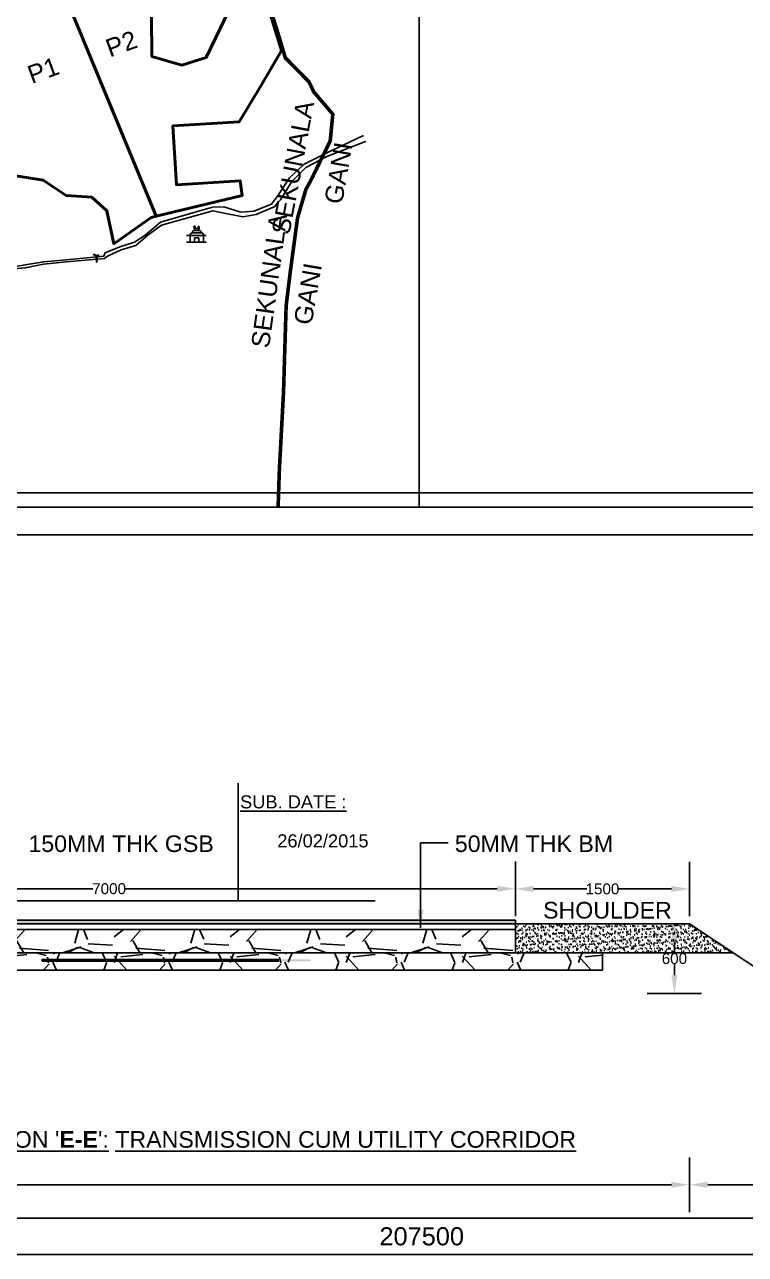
# Model space of a CAD drawing. Header units: metres. Extents: x 201400 to 215600, y 173235 to 1738400.
# Drawn here: x 206412 to 208399, y 1728400 to 1731791 of the extents above; entities that cross this region are included whole.
import ezdxf

# ---------------------------------------------------------------- set-up
doc = ezdxf.new("R2010")
doc.units = ezdxf.units.M
doc.header["$PDMODE"] = 1
doc.header["$PDSIZE"] = -10
doc.linetypes.add('PHANTOM2', pattern=[1.25, 0.625, -0.125, 0.125, -0.125, 0.125, -0.125])
doc.layers.add('250Acres', color=7, linetype='Continuous', lineweight=25)
for name, color, linetype in [('CHECK DAM', 6, 'Continuous'), ('GRID LINES', 250, 'Continuous'), ('GRID TEXT', 244, 'Continuous'), ('name power lines', 1, 'Continuous'), ('Names', 1, 'Continuous'), ('TEMPLE', 1, 'Continuous'), ('TITLE BOX', 7, 'Continuous'), ('VILLAGE BOUNDARY', 6, 'Continuous'), ('VILLAGE NAMES', 5, 'Continuous')]:
    doc.layers.add(name, color=color, linetype=linetype)
doc.layers.add('STREAM', color=7, linetype='Continuous', lineweight=0, true_color=0x3dcfff)
doc.styles.add('ARI', font='arial.ttf')
doc.styles.get("Standard").update_dxf_attribs({"font": 'arial.ttf', "height": 50})
doc.dimstyles.get("Standard").update_dxf_attribs({"dimtxt": 50, "dimasz": 0.18, "dimexe": 0.18, "dimexo": 0.0625, "dimgap": 0.09, "dimtad": 0, "dimtih": 1, "dimtoh": 1, "dimdec": 4, "dimzin": 0, "dimdsep": 46, "dimtxsty": 'Standard', "dimcen": 0.09, "dimadec": 0, "dimazin": 0, "dimtfac": 1, "dimtdec": 4, "dimtofl": 0, "dimtmove": 0, "dimatfit": 3, "dimfxl": 1, "dimtolj": 1, "dimtzin": 0, "dimarcsym": 0})

# ---------------------------------------------------------------- blocks, each defined once
blk = doc.blocks.new('A$C4C0265E5')
at = {"layer": 'TEMPLE'}
for points in [[(-1, 18.5), (1.6, 18.5)], [(-13.5, 9), (13.5, 9)], [(-13.5, 0), (13.5, 0)], [(-8.5, 0), (-8.5, 9)], [(-5.2, 12.8), (6, 12.8)], [(3.2, 0), (3.2, 5.7), (-2.4, 5.7), (-2.4, 0)], [(-2.2, 15.8), (3.2, 15.8)], [(9.9, 0), (9.9, 9)]]:
    blk.add_lwpolyline(points, dxfattribs=at)
for centre, radius, start, end in [((0.3, 19.8), 3.64, 124.6908, 216.5002), ((-1.2, 17), 1.53, 83.0917, 227.9751), ((3.1, 21.4), 5.04, 164.1856, 215.059), ((1.7, 16.8), 1.74, 327.908, 94.5822), ((-0.7, 21.1), 3.55, 312.8669, 23.8321), ((0.8, 19.8), 3.21, 317.586, 57.6644), ((-5.3, 9.5), 3.26, 87.8436, 189.2012), ((-3, 13.6), 2.34, 69.7058, 201.7624), ((4, 13.8), 2.21, 332.2896, 113.0629), ((6.7, 9.6), 3.25, 349.376, 102.0043)]:
    blk.add_arc(centre, radius, start, end, dxfattribs=at)
blk = doc.blocks.new('*D98')
at = {"layer": 'Defpoints', "color": 0, "linetype": 'Continuous', "ltscale": 50, "transparency": 16777216}
for p in [(208245, 1729311.5), (208203.3, 1729119.5), (208533, 1729119.5)]:
    blk.add_point(p, dxfattribs=at)
at = {"layer": 'name power lines', "color": 0, "linetype": 'Continuous', "lineweight": -2, "ltscale": 50, "transparency": 16777216}
for p, q in [((208245, 1729311.5), (208128.3, 1729311.5)), ((208278.3, 1729119.5), (208128.3, 1729119.5))]:
    blk.add_line(p, q, dxfattribs=at)
at = {"layer": 'name power lines', "color": 7, "linetype": 'Continuous', "lineweight": -2, "ltscale": 50, "transparency": 16777216}
for p, q in [((208203.3, 1729261.5), (208203.3, 1729230.9)), ((208203.3, 1729169.5), (208203.3, 1729200.1))]:
    blk.add_line(p, q, dxfattribs=at)
at = {"layer": 'name power lines', "color": 7, "linetype": 'Continuous', "ltscale": 50, "transparency": 16777216}
for points in [[(208194.9, 1729261.5), (208211.6, 1729261.5), (208203.3, 1729311.5)], [(208194.9, 1729169.5), (208211.6, 1729169.5), (208203.3, 1729119.5)]]:
    blk.add_solid(points, dxfattribs=at)
at = {"layer": 'name power lines', "color": 0, "linetype": 'Continuous', "ltscale": 50, "transparency": 16777216, "insert": (208203.3, 1729215.5), "char_height": 50, "attachment_point": 5}
blk.add_mtext('\\A1;{\\H0.6x;600}', dxfattribs=at)
blk = doc.blocks.new('*D94')
at = {"layer": 'Defpoints', "color": 0, "linetype": 'Continuous', "ltscale": 50, "transparency": 16777216}
for p in [(207765, 1729408.2), (205525, 1729321.8), (207765, 1729321.8)]:
    blk.add_point(p, dxfattribs=at)
at = {"layer": 'name power lines', "color": 0, "linetype": 'Continuous', "lineweight": -2, "ltscale": 50, "transparency": 16777216}
for p, q in [((205525, 1729333.2), (205525, 1729483.2)), ((207765, 1729333.2), (207765, 1729483.2))]:
    blk.add_line(p, q, dxfattribs=at)
at = {"layer": 'name power lines', "color": 7, "linetype": 'Continuous', "lineweight": -2, "ltscale": 50, "transparency": 16777216}
for p, q in [((205575, 1729408.2), (206600.3, 1729408.2)), ((207715, 1729408.2), (206689.7, 1729408.2))]:
    blk.add_line(p, q, dxfattribs=at)
at = {"layer": 'name power lines', "color": 7, "linetype": 'Continuous', "ltscale": 50, "transparency": 16777216}
for points in [[(205575, 1729416.5), (205575, 1729399.9), (205525, 1729408.2)], [(207715, 1729416.5), (207715, 1729399.9), (207765, 1729408.2)]]:
    blk.add_solid(points, dxfattribs=at)
at = {"layer": 'name power lines', "color": 0, "linetype": 'Continuous', "ltscale": 50, "transparency": 16777216, "insert": (206645, 1729408.2), "char_height": 50, "attachment_point": 5}
blk.add_mtext('\\A1;{\\H0.6x;7000}', dxfattribs=at)
blk = doc.blocks.new('*D95')
at = {"layer": 'Defpoints', "color": 0, "linetype": 'Continuous', "ltscale": 50, "transparency": 16777216}
for p in [(208245, 1729407.6), (207765, 1729321.8), (208245, 1729311.5)]:
    blk.add_point(p, dxfattribs=at)
at = {"layer": 'name power lines', "color": 0, "linetype": 'Continuous', "lineweight": -2, "ltscale": 50, "transparency": 16777216}
for p, q in [((207765, 1729332.6), (207765, 1729482.6)), ((208245, 1729332.6), (208245, 1729482.6))]:
    blk.add_line(p, q, dxfattribs=at)
at = {"layer": 'name power lines', "color": 7, "linetype": 'Continuous', "lineweight": -2, "ltscale": 50, "transparency": 16777216}
for p, q in [((207815, 1729407.6), (207961.6, 1729407.6)), ((208195, 1729407.6), (208048.4, 1729407.6))]:
    blk.add_line(p, q, dxfattribs=at)
at = {"layer": 'name power lines', "color": 7, "linetype": 'Continuous', "ltscale": 50, "transparency": 16777216}
for points in [[(207815, 1729416), (207815, 1729399.3), (207765, 1729407.6)], [(208195, 1729416), (208195, 1729399.3), (208245, 1729407.6)]]:
    blk.add_solid(points, dxfattribs=at)
at = {"layer": 'name power lines', "color": 0, "linetype": 'Continuous', "ltscale": 50, "transparency": 16777216, "insert": (208005, 1729407.6), "char_height": 50, "attachment_point": 5}
blk.add_mtext('\\A1;{\\H0.6x;1500}', dxfattribs=at)
blk = doc.blocks.new('*D100')
at = {"layer": 'Defpoints', "color": 0, "linetype": 'Continuous', "ltscale": 50, "transparency": 16777216}
for p in [(202172.3, 1729311.5), (208245, 1729311.5), (202172.3, 1728592)]:
    blk.add_point(p, dxfattribs=at)
at = {"layer": 'name power lines', "color": 0, "linetype": 'Continuous', "lineweight": -2, "ltscale": 50, "transparency": 16777216}
for p, q in [((202172.3, 1728667), (202172.3, 1728517)), ((208245, 1728667), (208245, 1728517))]:
    blk.add_line(p, q, dxfattribs=at)
at = {"layer": 'name power lines', "color": 7, "linetype": 'Continuous', "lineweight": -2, "ltscale": 50, "transparency": 16777216}
for p, q in [((202222.3, 1728592), (205158, 1728592)), ((208195, 1728592), (205259.3, 1728592))]:
    blk.add_line(p, q, dxfattribs=at)
at = {"layer": 'name power lines', "color": 7, "linetype": 'Continuous', "ltscale": 50, "transparency": 16777216}
for points in [[(202222.3, 1728600.3), (202222.3, 1728583.7), (202172.3, 1728592)], [(208195, 1728600.3), (208195, 1728583.7), (208245, 1728592)]]:
    blk.add_solid(points, dxfattribs=at)
at = {"layer": 'name power lines', "color": 0, "linetype": 'Continuous', "ltscale": 50, "transparency": 16777216, "insert": (205208.7, 1728592), "char_height": 50, "attachment_point": 5}
blk.add_mtext('\\A1;{\\H0.6x;30.00}', dxfattribs=at)
blk = doc.blocks.new('*D92')
at = {"layer": 'Defpoints', "color": 0, "linetype": 'Continuous', "ltscale": 50, "transparency": 16777216}
for p in [(208245, 1728592), (210219.7, 1728592), (210219.7, 1728591.8)]:
    blk.add_point(p, dxfattribs=at)
at = {"layer": 'name power lines', "color": 0, "linetype": 'Continuous', "lineweight": -2, "ltscale": 50, "transparency": 16777216}
for p, q in [((208245, 1728592), (208245, 1728516.8)), ((210219.7, 1728592), (210219.7, 1728516.8))]:
    blk.add_line(p, q, dxfattribs=at)
at = {"layer": 'name power lines', "color": 7, "linetype": 'Continuous', "lineweight": -2, "ltscale": 50, "transparency": 16777216}
for p, q in [((208295, 1728591.8), (209181.4, 1728591.8)), ((210169.7, 1728591.8), (209283.3, 1728591.8))]:
    blk.add_line(p, q, dxfattribs=at)
at = {"layer": 'name power lines', "color": 7, "linetype": 'Continuous', "ltscale": 50, "transparency": 16777216}
for points in [[(208295, 1728600.2), (208295, 1728583.5), (208245, 1728591.8)], [(210169.7, 1728600.2), (210169.7, 1728583.5), (210219.7, 1728591.8)]]:
    blk.add_solid(points, dxfattribs=at)
at = {"layer": 'name power lines', "color": 0, "linetype": 'Continuous', "ltscale": 50, "transparency": 16777216, "insert": (209232.3, 1728591.8), "char_height": 50, "attachment_point": 5}
blk.add_mtext('\\A1;{\\H0.6x;20.00}', dxfattribs=at)

msp = doc.modelspace()

# ---------------------------------------------------------------- hatches: boundary and pattern name
h = msp.add_hatch()
h.set_pattern_fill('AR-SAND', color=17, scale=0.32)
h.set_pattern_definition([(37.5, (128726.081, 1177975.723), (-0.51201001, 15.6612236), [0, -12.35456, 0, -13.8176, 0, -13.208]), (7.5, (128726.08, 1177975.723), (14.38474506, 22.9384032), [0, -6.66496, 0, -11.13536, 0, -4.2672]), (327.5, (128716.083, 1177975.723), (25.31175585, 0.0459899), [0, -4.064, 0, -14.6304, 0, -19.1008]), (317.5, (128716.083, 1177975.723), (24.4338065, 7.13373834), [0, -2.032, 0, -9.59104, 0, -10.9728])])
h.paths.add_polyline_path([(208290.7, 1729281), (208245, 1729311.5), (208085, 1729311.5), (207765, 1729311.5), (207765, 1729290.9), (207765, 1729231.5), (208365, 1729231.5)])
at = {"layer": 'name power lines', "linetype": 'Continuous', "ltscale": 190}
h = msp.add_hatch(dxfattribs=at)
h.set_pattern_fill('ANSI31', color=0, scale=0.914286, style=0)
h.set_pattern_definition([(45, (19364.7986, 148060.42717), (-0.080812203564, 0.080812203564), [])])
h.paths.add_polyline_path([(205525, 1729321.8), (205525, 1729311.5), (207765, 1729311.5), (207765, 1729321.8)])
h = msp.add_hatch(dxfattribs=at)
h.set_pattern_fill('GRAVEL', color=0, scale=320, style=0)
h.set_pattern_definition([(228.0128, (19595.199, 148384.999), (-2559.9994343, -2880.0004293), [43.05152, -4262.10816]), (184.9697, (19566.399, 148352.999), (3840.00033649, 319.99721824), [73.87776, -7313.896]), (132.5104, (19492.799, 148346.599), (3199.99702987, -3520.00277564), [52.09216, -5157.13024]), (267.2737, (19367.999, 148266.599), (319.99872567, 6400.00009439), [67.27616, -6660.33856]), (292.8337, (19364.799, 148199.399), (-1600.00316974, 3839.99885177), [65.9696, -6530.99936]), (357.2737, (19390.399, 148138.599), (-6400.00009439, 319.99872567), [67.27616, -6660.33856]), (37.6942, (19457.599, 148135.399), (-4160.0023506, -3199.99692965), [88.96928, -8807.95168]), (72.2553, (19527.999, 148189.799), (2240.00344407, 7039.998794), [83.99616, -8315.62272]), (121.4296, (19553.599, 148269.799), (-2560.00263494, 4159.99841168), [67.504, -6682.90336]), (175.2364, (19518.399, 148327.399), (3520.00030282, -319.99729045), [77.06624, -3776.24416]), (222.3974, (19441.599, 148333.799), (-3840.002352343, -3519.997466245), [99.66336, -9866.68]), (138.8141, (19684.8, 148263.4), (-2240.000943, 1919.99914027), [34.01632, -3367.63008]), (171.4692, (19659.199, 148285.799), (4159.99945114, -640.00253121), [64.71584, -6406.88352]), (225, (19595.2, 148295.4), (-4e-14, -320.0001), [45.25472, -407.29344]), (203.1986, (19572.8, 148333.8), (1599.9999138, 640.0004241), [24.37056, -2412.6768]), (291.8014, (19550.4, 148324.2), (-319.9999714, 960.0000874), [34.46496, -1688.78784]), (30.9638, (19563.2, 148292.2), (959.9993671, 640.0007947), [55.97728, -1809.92736]), (161.5651, (19611.2, 148321), (640.000139, -319.999489), [40.47712, -971.45184]), (16.3895, (19364.799, 148324.199), (3200.0007035, 959.99766714), [56.704, -5613.7104]), (70.3462, (19419.199, 148340.199), (-1279.99847916, -3520.0006834), [47.57152, -4709.57056]), (293.1986, (19611.2, 148385), (-640.0004241, 1599.9999138), [48.7408, -2388.30656]), (343.6105, (19630.399, 148340.199), (-3200.0007035, 959.99766714), [56.704, -5613.7104]), (339.444, (19364.8, 148125.8), (-1600.00059025, 639.99871885), [54.6816, -2679.39968]), (294.7751, (19415.999, 148106.599), (-1599.99750056, 3520.001095), [45.81696, -4535.88576]), (66.8014, (19614.4, 148065), (640.0004241, 1599.9999138), [48.7408, -2388.30656]), (17.354, (19633.599, 148109.799), (-4160.0006461, -1279.99824072), [53.64192, -5310.53568]), (69.444, (19457.6, 148065), (-639.99871885, -1600.00059025), [27.3408, -2706.74048]), (101.3099, (19595.2, 148065), (-319.9992423, 1280.0002407), [16.3168, -1615.36928]), (165.9638, (19592, 148081), (960.0001747, -319.9993784), [65.9696, -1253.424]), (186.009, (19527.999, 148096.999), (3199.99992029, 319.9997816), [61.136, -6052.45536]), (303.6901, (19563.2, 148263.4), (-320.000427, 639.9998585), [46.15104, -1107.62528]), (353.1572, (19588.799, 148224.999), (5439.99979695, -640.00255934), [80.57408, -7976.82016]), (60.9454, (19668.8, 148215.4), (-1280.0000087, -2240.00012306), [32.94592, -3261.65568]), (90, (19684.8, 148244.2), (-320, 320), [19.2, -300.8]), (120.2564, (19521.599, 148106.599), (1279.99836378, -2240.00078587), [44.45568, -4401.1264]), (48.0128, (19499.199, 148144.999), (2559.9994343, 2880.0004293), [86.10304, -4219.05664]), (0, (19556.8, 148209), (320, 320), [83.2, -236.8]), (325.3048, (19639.999, 148208.999), (-3199.99816288, 2240.00275507), [50.59648, -5009.04768]), (254.0546, (19681.6, 148180.2), (-319.9999646, -1280.0000405), [46.59264, -2283.04256]), (207.646, (19668.799, 148135.399), (-6079.9986583, -3200.00246821), [75.8608, -7510.23168]), (175.4261, (19601.599, 148100.199), (-4160.00017866, 319.99833637), [80.25568, -7945.30368])])
h.paths.add_polyline_path([(205525, 1729231.5), (207765, 1729231.5), (207765, 1729295.5), (205525, 1729295.5)])
h = msp.add_hatch(dxfattribs=at)
h.set_pattern_fill('GRAVEL', color=0, scale=320, style=0)
h.set_pattern_definition([(228.0128, (19595.199, 148403.284), (-2559.9994343, -2880.0004293), [43.05152, -4262.10816]), (184.9697, (19566.399, 148371.284), (3840.00033649, 319.99721824), [73.87776, -7313.896]), (132.5104, (19492.799, 148364.884), (3199.99702987, -3520.00277564), [52.09216, -5157.13024]), (267.2737, (19367.999, 148284.884), (319.99872567, 6400.00009439), [67.27616, -6660.33856]), (292.8337, (19364.799, 148217.684), (-1600.00316974, 3839.99885177), [65.9696, -6530.99936]), (357.2737, (19390.399, 148156.884), (-6400.00009439, 319.99872567), [67.27616, -6660.33856]), (37.6942, (19457.599, 148153.684), (-4160.0023506, -3199.99692965), [88.96928, -8807.95168]), (72.2553, (19527.999, 148208.084), (2240.00344407, 7039.998794), [83.99616, -8315.62272]), (121.4296, (19553.599, 148288.084), (-2560.00263494, 4159.99841168), [67.504, -6682.90336]), (175.2364, (19518.399, 148345.684), (3520.00030282, -319.99729045), [77.06624, -3776.24416]), (222.3974, (19441.599, 148352.084), (-3840.002352343, -3519.997466245), [99.66336, -9866.68]), (138.8141, (19684.8, 148281.684), (-2240.000943, 1919.99914027), [34.01632, -3367.63008]), (171.4692, (19659.199, 148304.084), (4159.99945114, -640.00253121), [64.71584, -6406.88352]), (225, (19595.2, 148313.68), (-4e-14, -320.0001), [45.25472, -407.29344]), (203.1986, (19572.8, 148352.084), (1599.9999138, 640.0004241), [24.37056, -2412.6768]), (291.8014, (19550.4, 148342.484), (-319.9999714, 960.0000874), [34.46496, -1688.78784]), (30.9638, (19563.2, 148310.484), (959.9993671, 640.0007947), [55.97728, -1809.92736]), (161.5651, (19611.2, 148339.28), (640.000139, -319.999489), [40.47712, -971.45184]), (16.3895, (19364.799, 148342.484), (3200.0007035, 959.99766714), [56.704, -5613.7104]), (70.3462, (19419.199, 148358.484), (-1279.99847916, -3520.0006834), [47.57152, -4709.57056]), (293.1986, (19611.2, 148403.284), (-640.0004241, 1599.9999138), [48.7408, -2388.30656]), (343.6105, (19630.399, 148358.484), (-3200.0007035, 959.99766714), [56.704, -5613.7104]), (339.444, (19364.8, 148144.084), (-1600.00059025, 639.99871885), [54.6816, -2679.39968]), (294.7751, (19415.999, 148124.884), (-1599.99750056, 3520.001095), [45.81696, -4535.88576]), (66.8014, (19614.4, 148083.284), (640.0004241, 1599.9999138), [48.7408, -2388.30656]), (17.354, (19633.599, 148128.084), (-4160.0006461, -1279.99824072), [53.64192, -5310.53568]), (69.444, (19457.6, 148083.284), (-639.99871885, -1600.00059025), [27.3408, -2706.74048]), (101.3099, (19595.2, 148083.284), (-319.9992423, 1280.0002407), [16.3168, -1615.36928]), (165.9638, (19592, 148099.284), (960.0001747, -319.9993784), [65.9696, -1253.424]), (186.009, (19527.999, 148115.284), (3199.99992029, 319.9997816), [61.136, -6052.45536]), (303.6901, (19563.2, 148281.68), (-320.000427, 639.9998585), [46.15104, -1107.62528]), (353.1572, (19588.799, 148243.284), (5439.99979695, -640.00255934), [80.57408, -7976.82016]), (60.9454, (19668.8, 148233.684), (-1280.0000087, -2240.00012306), [32.94592, -3261.65568]), (90, (19684.8, 148262.5), (-320, 320), [19.2, -300.8]), (120.2564, (19521.599, 148124.884), (1279.99836378, -2240.00078587), [44.45568, -4401.1264]), (48.0128, (19499.199, 148163.284), (2559.9994343, 2880.0004293), [86.10304, -4219.05664]), (0, (19556.8, 148227.3), (320, 320), [83.2, -236.8]), (325.3048, (19639.999, 148227.284), (-3199.99816288, 2240.00275507), [50.59648, -5009.04768]), (254.0546, (19681.6, 148198.484), (-319.9999646, -1280.0000405), [46.59264, -2283.04256]), (207.646, (19668.799, 148153.684), (-6079.9986583, -3200.00246821), [75.8608, -7510.23168]), (175.4261, (19601.599, 148118.484), (-4160.00017866, 319.99833637), [80.25568, -7945.30368])])
h.paths.add_polyline_path([(205285, 1729183.5), (208005, 1729183.5), (208005, 1729231.5), (205285, 1729231.5)])
at = {"layer": 'TITLE BOX'}
msp.add_hatch(color=256, dxfattribs=at).paths.add_polyline_path([(206460.2, 1729207.9), (207200.5, 1729207.9), (207200.5, 1729214), (206460.2, 1729214)])

# ---------------------------------------------------------------- linework, layer by layer
at = {"color": 0, "linetype": 'Continuous', "ltscale": 190}
msp.add_line((207765, 1729290.9), (207765, 1729311.5), dxfattribs=at)
at = {"layer": '250Acres', "color": 5, "lineweight": 40, "flags": 128}
for points in [[(206387.9, 1731373.3), (206463.4, 1731362), (206526.3, 1731319.9), (206597.2, 1731314.6), (206639.1, 1731277.7), (206658.4, 1731186.6), (206760.7, 1731258.7), (206775.1, 1731262.2), (206444.1, 1732064)], [(206444.1, 1732064), (206775.1, 1731262.2), (207011.9, 1731319.9), (207006.1, 1731360.2), (206830.5, 1731349), (206820.9, 1731511.2), (207003.1, 1731522.5), (207062, 1731619.7), (207112.9, 1731706.4), (207120.3, 1731719), (207070.9, 1731879.7)], [(206989.8, 1731861.2), (206912.3, 1731700.3), (206845.1, 1731679.1), (206762.9, 1731703.1), (206761.3, 1731933)]]:
    msp.add_lwpolyline(points, dxfattribs=at)
at = {"layer": 'CHECK DAM', "linetype": 'Continuous'}
for points, elevation in [([(206601, 1731158), (206608, 1731155), (206609, 1731155), (206609.3, 1731154.5), (206614.4, 1731155), (206618, 1731156)], 298.1), ([(206601, 1731158), (206608, 1731155), (206609, 1731155), (206609.3, 1731154.5), (206614.4, 1731155), (206618, 1731156)], 298.1), ([(206601, 1731158), (206608, 1731155), (206609, 1731155), (206609.3, 1731154.5), (206614.4, 1731155), (206618, 1731156)], 298.1), ([(206601, 1731158), (206608, 1731155), (206609, 1731155), (206609.3, 1731154.5), (206614.4, 1731155), (206618, 1731156)], 298.1), ([(206601, 1731158), (206608, 1731155), (206609, 1731155), (206609.3, 1731154.5), (206614.4, 1731155), (206618, 1731156)], 298.1), ([(206601, 1731158), (206608, 1731155), (206609, 1731155), (206609.3, 1731154.5), (206614.4, 1731155), (206618, 1731156)], 298.1), ([(206601, 1731158), (206608, 1731155), (206609, 1731155), (206609.3, 1731154.5), (206614.4, 1731155), (206618, 1731156)], 298.1), ([(206601, 1731158), (206608, 1731155), (206609, 1731155), (206609.3, 1731154.5), (206614.4, 1731155), (206618, 1731156)], 298.1), ([(206601, 1731158), (206608, 1731155), (206609, 1731155), (206609.3, 1731154.5), (206614.4, 1731155), (206618, 1731156)], 298.1), ([(206617, 1731155), (206612.9, 1731154), (206608, 1731154), (206601, 1731157)], 298.1), ([(206617, 1731155), (206612.9, 1731154), (206608, 1731154), (206601, 1731157)], 298.1), ([(206617, 1731155), (206612.9, 1731154), (206608, 1731154), (206601, 1731157)], 298.1), ([(206617, 1731155), (206612.9, 1731154), (206608, 1731154), (206601, 1731157)], 298.1), ([(206617, 1731155), (206612.9, 1731154), (206608, 1731154), (206601, 1731157)], 298.1), ([(206617, 1731155), (206612.9, 1731154), (206608, 1731154), (206601, 1731157)], 298.1), ([(206617, 1731155), (206612.9, 1731154), (206608, 1731154), (206601, 1731157)], 298.1), ([(206617, 1731155), (206612.9, 1731154), (206608, 1731154), (206601, 1731157)], 298.1), ([(206617, 1731155), (206612.9, 1731154), (206608, 1731154), (206601, 1731157)], 298.1), ([(206610, 1731136), (206611, 1731136), (206613, 1731154), (206609.3, 1731153.5), (206610, 1731136)], 298.5), ([(206610, 1731136), (206611, 1731136), (206613, 1731154), (206609.3, 1731153.5), (206610, 1731136)], 298.5), ([(206610, 1731136), (206611, 1731136), (206613, 1731154), (206609.3, 1731153.5), (206610, 1731136)], 298.5), ([(206610, 1731136), (206611, 1731136), (206613, 1731154), (206609.3, 1731153.5), (206610, 1731136)], 298.5), ([(206610, 1731136), (206611, 1731136), (206613, 1731154), (206609.3, 1731153.5), (206610, 1731136)], 298.5), ([(206610, 1731136), (206611, 1731136), (206613, 1731154), (206609.3, 1731153.5), (206610, 1731136)], 298.5), ([(206610, 1731136), (206611, 1731136), (206613, 1731154), (206609.3, 1731153.5), (206610, 1731136)], 298.5), ([(206610, 1731136), (206611, 1731136), (206613, 1731154), (206609.3, 1731153.5), (206610, 1731136)], 298.5), ([(206610, 1731136), (206611, 1731136), (206613, 1731154), (206609.3, 1731153.5), (206610, 1731136)], 298.5)]:
    msp.add_lwpolyline(points, dxfattribs=dict(at, elevation=elevation))
at = {"layer": 'GRID LINES', "color": 9, "linetype": 'Continuous'}
for p, q in [((207500, 1738300), (207500, 1730460)), ((207500, 1738300), (207500, 1730460)), ((212933.1, 1730460), (201500, 1730460)), ((212933.1, 1730460), (201500, 1730460))]:
    msp.add_line(p, q, dxfattribs=at)
at = {"layer": 'GRID LINES', "linetype": 'Continuous'}
msp.add_line((201500, 1730500), (214800, 1730500), dxfattribs=at)
msp.add_line((201500, 1730500), (214800, 1730500), dxfattribs=at)
at = {"layer": 'GRID LINES', "color": 9, "linetype": 'Continuous'}
for points in [[(201400, 1738400), (215600, 1738400), (215600, 1728400), (201400, 1728400)], [(201500, 1738300), (215500, 1738300), (215500, 1728500), (201500, 1728500)], [(201500, 1738300), (215500, 1738300), (215500, 1728500), (201500, 1728500)], [(201540, 1728500), (210523.8, 1728500), (210523.8, 1730384.2), (201540, 1730384.2)], [(201540, 1728500), (210523.8, 1728500), (210523.8, 1730384.2), (201540, 1730384.2)]]:
    msp.add_lwpolyline(points, close=True, dxfattribs=at)
at = {"layer": 'name power lines', "color": 7, "linetype": 'Continuous', "ltscale": 190}
for p, q in [((205525, 1729321.8), (207765, 1729321.8)), ((205525, 1729321.8), (207765, 1729321.8)), ((207765, 1729311.5), (205525, 1729311.5)), ((207765, 1729321.8), (207765, 1729311.5)), ((207765, 1729295.5), (205525, 1729295.5)), ((207765, 1729231.5), (207765, 1729295.5)), ((204968.3, 1729231.5), (208365, 1729231.5)), ((208005, 1729231.5), (205285, 1729231.5)), ((205525, 1729231.5), (207765, 1729231.5)), ((208005, 1729183.5), (208005, 1729231.5)), ((205285, 1729183.5), (208005, 1729183.5))]:
    msp.add_line(p, q, dxfattribs=at)
at = {"layer": 'name power lines', "color": 7, "linetype": 'Continuous', "ltscale": 50}
for p, q in [((207765, 1729311.5), (205525, 1729311.5)), ((208245, 1729311.5), (207765, 1729311.5)), ((208533, 1729119.5), (208245, 1729311.5))]:
    msp.add_line(p, q, dxfattribs=at)
at = {"layer": 'STREAM'}
for points, elevation in [([(206371.7, 1731120.9), (206414, 1731128), (206465, 1731137), (206527, 1731142), (206630.2, 1731152.5), (206634, 1731161), (206674.9, 1731178), (206715, 1731191), (206743.9, 1731208.9), (206786.9, 1731246), (206930, 1731287), (206961, 1731288), (207008, 1731274), (207044, 1731276), (207093, 1731296), (207111, 1731320), (207141.9, 1731367.9), (207183, 1731406), (207243, 1731435.9), (207346, 1731485)], 294), ([(206371.7, 1731120.9), (206414, 1731128), (206465, 1731137), (206527, 1731142), (206630.2, 1731152.5), (206634, 1731161), (206674.9, 1731178), (206715, 1731191), (206743.9, 1731208.9), (206786.9, 1731246), (206930, 1731287), (206961, 1731288), (207008, 1731274), (207044, 1731276), (207093, 1731296), (207111, 1731320), (207141.9, 1731367.9), (207183, 1731406), (207243, 1731435.9), (207346, 1731485)], 294), ([(206371.7, 1731120.9), (206414, 1731128), (206465, 1731137), (206527, 1731142), (206630.2, 1731152.5), (206634, 1731161), (206674.9, 1731178), (206715, 1731191), (206743.9, 1731208.9), (206786.9, 1731246), (206930, 1731287), (206961, 1731288), (207008, 1731274), (207044, 1731276), (207093, 1731296), (207111, 1731320), (207141.9, 1731367.9), (207183, 1731406), (207243, 1731435.9), (207346, 1731485)], 294), ([(207352, 1731468), (207245, 1731427), (207187, 1731397), (207149, 1731358), (207117.9, 1731308), (207108, 1731298), (207102, 1731289), (207050, 1731267), (207014, 1731261), (206962, 1731271), (206931, 1731277), (206789, 1731238), (206752, 1731210), (206719, 1731182), (206678, 1731170), (206641, 1731152), (206632.4, 1731146.1), (206528, 1731137), (206464, 1731130), (206414, 1731120), (206372, 1731116)], 297.2), ([(207352, 1731468), (207245, 1731427), (207187, 1731397), (207149, 1731358), (207117.9, 1731308), (207108, 1731298), (207102, 1731289), (207050, 1731267), (207014, 1731261), (206962, 1731271), (206931, 1731277), (206789, 1731238), (206752, 1731210), (206719, 1731182), (206678, 1731170), (206641, 1731152), (206632.4, 1731146.1), (206528, 1731137), (206464, 1731130), (206414, 1731120), (206372, 1731116)], 297.2), ([(207352, 1731468), (207245, 1731427), (207187, 1731397), (207149, 1731358), (207117.9, 1731308), (207108, 1731298), (207102, 1731289), (207050, 1731267), (207014, 1731261), (206962, 1731271), (206931, 1731277), (206789, 1731238), (206752, 1731210), (206719, 1731182), (206678, 1731170), (206641, 1731152), (206632.4, 1731146.1), (206528, 1731137), (206464, 1731130), (206414, 1731120), (206372, 1731116)], 297.2)]:
    msp.add_lwpolyline(points, dxfattribs=dict(at, elevation=elevation))
at = {"layer": 'STREAM', "linetype": 'Continuous', "lineweight": 25}
for points, elevation in [([(206371.7, 1731120.9), (206414, 1731128), (206465, 1731137), (206527, 1731142), (206630.2, 1731152.5), (206634, 1731161), (206674.9, 1731178), (206715, 1731191), (206743.9, 1731208.9), (206786.9, 1731246), (206930, 1731287), (206961, 1731288), (207008, 1731274), (207044, 1731276), (207093, 1731296), (207111, 1731320), (207141.9, 1731367.9), (207183, 1731406), (207243, 1731435.9), (207346, 1731485)], 294), ([(206371.7, 1731120.9), (206414, 1731128), (206465, 1731137), (206527, 1731142), (206630.2, 1731152.5), (206634, 1731161), (206674.9, 1731178), (206715, 1731191), (206743.9, 1731208.9), (206786.9, 1731246), (206930, 1731287), (206961, 1731288), (207008, 1731274), (207044, 1731276), (207093, 1731296), (207111, 1731320), (207141.9, 1731367.9), (207183, 1731406), (207243, 1731435.9), (207346, 1731485)], 294), ([(206371.7, 1731120.9), (206414, 1731128), (206465, 1731137), (206527, 1731142), (206630.2, 1731152.5), (206634, 1731161), (206674.9, 1731178), (206715, 1731191), (206743.9, 1731208.9), (206786.9, 1731246), (206930, 1731287), (206961, 1731288), (207008, 1731274), (207044, 1731276), (207093, 1731296), (207111, 1731320), (207141.9, 1731367.9), (207183, 1731406), (207243, 1731435.9), (207346, 1731485)], 294), ([(206371.7, 1731120.9), (206414, 1731128), (206465, 1731137), (206527, 1731142), (206630.2, 1731152.5), (206634, 1731161), (206674.9, 1731178), (206715, 1731191), (206743.9, 1731208.9), (206786.9, 1731246), (206930, 1731287), (206961, 1731288), (207008, 1731274), (207044, 1731276), (207093, 1731296), (207111, 1731320), (207141.9, 1731367.9), (207183, 1731406), (207243, 1731435.9), (207346, 1731485)], 294), ([(206371.7, 1731120.9), (206414, 1731128), (206465, 1731137), (206527, 1731142), (206630.2, 1731152.5), (206634, 1731161), (206674.9, 1731178), (206715, 1731191), (206743.9, 1731208.9), (206786.9, 1731246), (206930, 1731287), (206961, 1731288), (207008, 1731274), (207044, 1731276), (207093, 1731296), (207111, 1731320), (207141.9, 1731367.9), (207183, 1731406), (207243, 1731435.9), (207346, 1731485)], 294), ([(206371.7, 1731120.9), (206414, 1731128), (206465, 1731137), (206527, 1731142), (206630.2, 1731152.5), (206634, 1731161), (206674.9, 1731178), (206715, 1731191), (206743.9, 1731208.9), (206786.9, 1731246), (206930, 1731287), (206961, 1731288), (207008, 1731274), (207044, 1731276), (207093, 1731296), (207111, 1731320), (207141.9, 1731367.9), (207183, 1731406), (207243, 1731435.9), (207346, 1731485)], 294), ([(207352, 1731468), (207245, 1731427), (207187, 1731397), (207149, 1731358), (207117.9, 1731308), (207108, 1731298), (207102, 1731289), (207050, 1731267), (207014, 1731261), (206962, 1731271), (206931, 1731277), (206789, 1731238), (206752, 1731210), (206719, 1731182), (206678, 1731170), (206641, 1731152), (206632.4, 1731146.1), (206528, 1731137), (206464, 1731130), (206414, 1731120), (206372, 1731116)], 297.2), ([(207352, 1731468), (207245, 1731427), (207187, 1731397), (207149, 1731358), (207117.9, 1731308), (207108, 1731298), (207102, 1731289), (207050, 1731267), (207014, 1731261), (206962, 1731271), (206931, 1731277), (206789, 1731238), (206752, 1731210), (206719, 1731182), (206678, 1731170), (206641, 1731152), (206632.4, 1731146.1), (206528, 1731137), (206464, 1731130), (206414, 1731120), (206372, 1731116)], 297.2), ([(207352, 1731468), (207245, 1731427), (207187, 1731397), (207149, 1731358), (207117.9, 1731308), (207108, 1731298), (207102, 1731289), (207050, 1731267), (207014, 1731261), (206962, 1731271), (206931, 1731277), (206789, 1731238), (206752, 1731210), (206719, 1731182), (206678, 1731170), (206641, 1731152), (206632.4, 1731146.1), (206528, 1731137), (206464, 1731130), (206414, 1731120), (206372, 1731116)], 297.2), ([(207352, 1731468), (207245, 1731427), (207187, 1731397), (207149, 1731358), (207117.9, 1731308), (207108, 1731298), (207102, 1731289), (207050, 1731267), (207014, 1731261), (206962, 1731271), (206931, 1731277), (206789, 1731238), (206752, 1731210), (206719, 1731182), (206678, 1731170), (206641, 1731152), (206632.4, 1731146.1), (206528, 1731137), (206464, 1731130), (206414, 1731120), (206372, 1731116)], 297.2), ([(207352, 1731468), (207245, 1731427), (207187, 1731397), (207149, 1731358), (207117.9, 1731308), (207108, 1731298), (207102, 1731289), (207050, 1731267), (207014, 1731261), (206962, 1731271), (206931, 1731277), (206789, 1731238), (206752, 1731210), (206719, 1731182), (206678, 1731170), (206641, 1731152), (206632.4, 1731146.1), (206528, 1731137), (206464, 1731130), (206414, 1731120), (206372, 1731116)], 297.2), ([(207352, 1731468), (207245, 1731427), (207187, 1731397), (207149, 1731358), (207117.9, 1731308), (207108, 1731298), (207102, 1731289), (207050, 1731267), (207014, 1731261), (206962, 1731271), (206931, 1731277), (206789, 1731238), (206752, 1731210), (206719, 1731182), (206678, 1731170), (206641, 1731152), (206632.4, 1731146.1), (206528, 1731137), (206464, 1731130), (206414, 1731120), (206372, 1731116)], 297.2)]:
    msp.add_lwpolyline(points, dxfattribs=dict(at, elevation=elevation))
at = {"layer": 'TITLE BOX'}
for points in [[(207000.4, 1729698.9), (207000.4, 1729374.9)], [(205218.1, 1729374.9), (207378.1, 1729374.9)], [(205218.1, 1729374.9), (207378.1, 1729374.9)]]:
    msp.add_lwpolyline(points, dxfattribs=at)
msp.add_lwpolyline([(206460.2, 1729208.4), (207111.5, 1729208.4), (207111.5, 1729213.5), (206460.2, 1729213.5)], close=True, dxfattribs=at)
msp.add_lwpolyline([(206460.2, 1729208.4), (207111.5, 1729208.4), (207111.5, 1729213.5), (206460.2, 1729213.5)], close=True, dxfattribs=at)
at = {"layer": 'VILLAGE BOUNDARY', "linetype": 'PHANTOM2', "ltscale": 50, "const_width": 10}
msp.add_lwpolyline([(207110.9, 1730460), (207114.3, 1730561.8), (207125.8, 1730777.2), (207133, 1731015.1), (207144.4, 1731108.8), (207164.4, 1731257.3), (207187.2, 1731335.5), (207201.3, 1731361.5), (207254.5, 1731469.8), (207261.7, 1731543.6), (207209, 1731605.4), (207196.1, 1731632.7), (207130.8, 1731699.2), (207108.4, 1731774), (207072.5, 1731886.8)], dxfattribs=at)

# ---------------------------------------------------------------- block references
at = {"layer": 'TEMPLE', "xscale": 2, "yscale": 2, "zscale": 2}
msp.add_blockref('A$C4C0265E5', (206885.6, 1731191.1), dxfattribs=at)
msp.add_blockref('A$C4C0265E5', (206885.6, 1731191.1), dxfattribs=at)
msp.add_blockref('A$C4C0265E5', (206885.6, 1731191.1), dxfattribs=at)

# ---------------------------------------------------------------- texts
at = {"layer": '250Acres', "linetype": 'Continuous', "lineweight": 40, "ltscale": 50}
for s, p in [('P2', (206647.1, 1731699.8)), ('P1', (206431.7, 1731626.6))]:
    msp.add_text(s, height=50, rotation=20, dxfattribs=at).set_placement(p)
at = {"layer": 'GRID TEXT', "linetype": 'Continuous', "insert": (207390.2, 1728475), "char_height": 50, "attachment_point": 1}
msp.add_mtext_dynamic_manual_height_columns('207500', width=128.651, gutter_width=120, heights=[0], dxfattribs=at)
msp.add_mtext_dynamic_manual_height_columns('207500', width=128.651, gutter_width=120, heights=[0], dxfattribs=at)
at = {"layer": 'Names', "color": 7, "linetype": 'Continuous', "ltscale": 50}
for s, height, p in [('150MM THK GSB', 45.714, (206422.6, 1729509.5)), ('50MM THK BM', 45.714, (207598, 1729509.5)), ('SHOULDER', 45.71, (207841.3, 1729326.1))]:
    msp.add_text(s, height=height, dxfattribs=at).set_placement(p)
at = {"layer": 'Names', "color": 7, "linetype": 'Continuous', "ltscale": 50, "insert": (197076.5, 1728739.9), "char_height": 45.7143, "width": 19442.523, "attachment_point": 1}
msp.add_mtext("\\pi8589;{\\LTYPICAL CROSS SECTION '\\fArial|b1|i0|c0|p34;E-E\\fArial|b0|i0|c0|p34;': TRANSMISSION CUM UTILITY CORRIDOR }", dxfattribs=at)
at = {"layer": 'TITLE BOX', "style": 'ARI'}
for s, p in [('%%USUB. DATE :', (207006, 1729629.7)), ('26/02/2015', (207108.6, 1729522.2))]:
    msp.add_text(s, height=36, dxfattribs=at).set_placement(p)
at = {"layer": 'VILLAGE BOUNDARY'}
msp.add_text('SEKUNALA', height=50, rotation=82.1375, dxfattribs=at).set_placement((207085.7, 1730896.8))
at = {"layer": 'VILLAGE BOUNDARY', "linetype": 'Continuous'}
msp.add_text('GANI', height=50, rotation=80.2054, dxfattribs=at).set_placement((207202.8, 1730960.1))
at = {"layer": 'VILLAGE NAMES'}
msp.add_text('SEKUNALA', height=50, rotation=79.3609, dxfattribs=at).set_placement((207141.7, 1731208.7))
msp.add_text('SEKUNALA', height=50, rotation=79.3609, dxfattribs=at).set_placement((207141.7, 1731208.7))
at = {"layer": 'VILLAGE NAMES', "linetype": 'Continuous'}
msp.add_text('GANI', height=50, rotation=80.2054, dxfattribs=at).set_placement((207287.1, 1731293.2))
msp.add_text('GANI', height=50, rotation=80.2054, dxfattribs=at).set_placement((207287.1, 1731293.2))

# ---------------------------------------------------------------- dimensions: what is measured, and where the dimension line sits
at = {"layer": 'name power lines', "color": 7, "linetype": 'Continuous', "ltscale": 50}
for base, p1, p2, text, picture, middle in [((207765, 1729408.2), (205525, 1729321.8), (207765, 1729321.8), '{\\H0.6x;7000}', '*D94', (206645, 1729408.2)), ((208245, 1729407.6), (207765, 1729321.8), (208245, 1729311.5), '{\\H0.6x;1500}', '*D95', (208005, 1729407.6))]:
    dim = msp.add_linear_dim(base=base, p1=p1, p2=p2, text=text, dimstyle='Standard', override={"dimtxt": 142, "dimasz": 50, "dimexe": 75, "dimexo": 0, "dimdec": 0, "dimclrd": 7, "dimtmove": 2, "dimfxl": 75, "dimfxlon": 1}, dxfattribs=at)
    dim.commit()
    dim.dimension.update_dxf_attribs({"geometry": picture, "text_midpoint": middle})
for p1, p2, distance, text, picture, middle in [((208245, 1729311.5), (202172.3, 1729311.5), 719.5, '{\\H0.6x;30.00}', '*D100', (205208.7, 1728592)), ((208245, 1728592), (210219.7, 1728592), -0.2, '{\\H0.6x;20.00}', '*D92', (209232.3, 1728591.8))]:
    dim = msp.add_aligned_dim(p1=p1, p2=p2, distance=distance, text=text, dimstyle='Standard', override={"dimtxt": 142, "dimasz": 50, "dimexe": 75, "dimexo": 0, "dimdec": 0, "dimclrd": 7, "dimtmove": 2, "dimfxl": 75, "dimfxlon": 1}, dxfattribs=at)
    dim.commit()
    dim.dimension.update_dxf_attribs({"geometry": picture, "text_midpoint": middle})
dim = msp.add_linear_dim(base=(208203.3, 1729119.5), p1=(208245, 1729311.5), p2=(208533, 1729119.5), angle=90, text='{\\H0.6x;600}', dimstyle='Standard', override={"dimtxt": 142, "dimasz": 50, "dimexe": 75, "dimexo": 0, "dimdec": 0, "dimclrd": 7, "dimtmove": 2, "dimfxl": 75, "dimfxlon": 1}, dxfattribs=at)
dim.commit()
dim.dimension.update_dxf_attribs({"geometry": '*D98', "text_midpoint": (208203.3, 1729215.5)})

# ---------------------------------------------------------------- leaders
msp.add_leader([(207503.6, 1729300.4), (207503.6, 1729534.4), (207579.6, 1729534.4)], dimstyle='Standard', override={"dimtxt": 142, "dimasz": 50, "dimexe": 75, "dimexo": 0, "dimdec": 0, "dimclrd": 7, "dimtmove": 2, "dimfxl": 75, "dimfxlon": 1}, dxfattribs=at)

doc.saveas('drawing.dxf')
